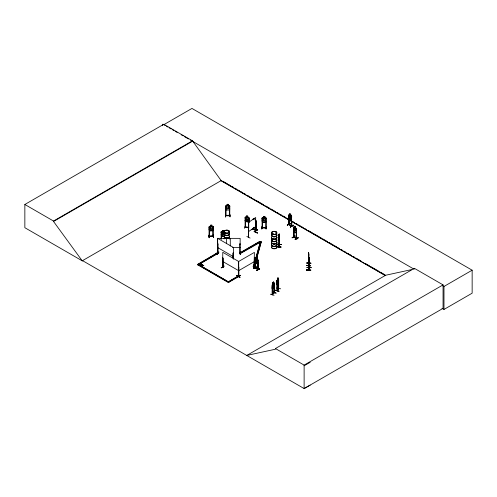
<?xml version="1.0" encoding="UTF-8"?>
<svg xmlns="http://www.w3.org/2000/svg" width="497" height="497" viewBox="0 0 497 497"><rect width="100%" height="100%" fill="white"/><g stroke="black" fill="none" stroke-linecap="round" stroke-linejoin="round"><path stroke-width="0.75" d="M308.792 261.627L308.811 260.888M308.42 265.603L309.01 260.857M308.544 253.476L308.432 255.334M308.786 257.813L308.842 257.086M310.836 270.033L306.624 269.97M310.575 265.864C304.04 264.882 305.798 265.945 310.575 265.833M279.041 246.68L278.823 246.301M279.594 244.487L279.451 244.139M308.6 257.21L308.649 252.619L308.544 253.346M308.898 260.372L308.786 262.546L308.674 261.913M278.867 240.834L279.457 237.665M308.457 259.633L308.637 258.39C307.947 265.311 308.867 246.208 308.736 255.781M280.917 247.214C276.549 245.524 274.189 247.376 280.948 247.046M280.954 246.891L276.779 246.512M278.792 240.672L279.208 234.895M308.73 259.024L308.625 270.045M277.046 283.886L277.158 284.781L278.32 283.029L277.382 279.836M278.78 240.032L278.817 236.317L279.444 234.671M275.114 290.31C287.067 293.193 267.094 288.03 278.985 291.335M246.847 236.485L250.103 238.069M278.96 235.802L278.96 234.671L278.792 246.885L279.426 244.505M306.736 263.099L310.967 263.174L306.742 262.907M308.544 253.886L308.649 252.619M308.488 257.048L308.451 256.191L308.562 265.634L308.935 263.217M308.91 254.035L308.848 270.082L309.196 267.728M306.606 270.132L306.63 269.809M306.984 267.572L311.209 267.641L306.997 267.423M308.842 258.278L308.972 257.676L308.612 260.211L308.842 258.657M309.122 258.726L308.948 267.92M308.488 254.936L308.612 265.398M308.767 263.199L308.562 265.305M308.879 269.554L308.631 269.747L309.171 267.728M308.662 270.07L308.972 267.69M262.093 220.979L262.522 222.128L265.765 222.258L266.237 221.159M262.466 218.537L262.074 218.605L262.466 218.537L262.497 227.819L262.043 227.377M262.522 222.128L265.765 222.258M263.478 217.587L263.478 216.45L263.522 217.649L262.832 217.99L262.832 220.103L263.522 221.041L264.808 221.109L265.497 220.239L265.497 218.127L264.808 217.711L264.814 216.555M262.205 226.346L261.826 228.918M261.857 228.968L262.217 226.346L261.832 228.782M262.466 227.377L266.249 227.589M264.851 216.549L263.472 216.481M264.851 217.68L264.858 216.518M266.237 228.005L262.068 227.819L262.099 217.922C262.95 217.121 265.305 217.201 266.237 218.146L266.143 228.024L266.206 227.583M265.827 218.705L266.206 218.723L265.827 218.705L265.852 228.011L265.839 227.558M266.237 218.146L265.752 217.698M266.063 229.179L266.423 226.557M270.343 294.187L274.071 295.336M225.327 232.689L225.787 232.602M225.787 232.726L225.066 232.739M228.111 230.962L228.452 231.08M272.921 233.733L272.387 233.857L273.083 233.689M275.767 232.217L275.965 232.118M278.357 283.017L277.158 284.781L277.003 280.861L277.394 279.836M277.028 280.88L277.202 280.221L276.953 280.867M279.587 235.317L279.525 244.754L279.407 234.627L279.556 244.704M277.469 244.145L281.644 244.524L277.438 244.102M278.786 246.847L279.01 246.388M279.525 244.518L278.823 246.636M278.997 246.847L279.587 244.512M255.352 263.174L254.141 267.548L253.327 267.473L260.409 241.666L259.832 241.331L239.921 252.824L240.505 253.445L261.223 241.741L260.409 241.666L240.505 253.159L239.921 252.824M253.327 267.473L254.141 264.553M254.744 262.366L260.409 241.666M255.756 261.428L254.141 267.256L253.327 267.181M256.57 258.508L261.223 241.741M256.769 258.067L261.223 242.027M277.171 280.233L278.363 278.482L278.009 279.053L277.978 277.848L277.251 280.488L277.345 290.602L277.04 290.378M277.196 290.18L277.009 290.745L278.513 288.44M278.388 288.689L278.475 278.637L278.395 288.72L278.699 288.217L278.37 288.689M278.668 279.351L278.68 288.521M279.003 234.739L279.227 233.888L279.289 235.062M279.003 235.118L279.14 234.646M278.966 238.305L279.177 235.454L278.972 246.847M236.808 275.655C237.112 274.574 243.859 280.327 236.957 275.4M255.744 261.832L255.607 268.013L255.371 257.986L255.632 262.341L257.614 263.832L257.912 262.882M274.114 285.812L273.909 287.154C270.318 293.603 273.35 279.712 272.462 284.514L272.325 294.789L274.288 292.677L274.251 283.495L273.909 292.845L274.288 292.696L272.294 294.572M255.651 224.768L255.986 223.793L255.688 224.75M288.763 217.698L289.061 218.997L291.366 220.326L291.733 219.376M308.749 263.23L308.699 264.106L308.618 263.217M309.14 267.914L309.153 258.508M200.216 265.125L200.521 264.373L201.794 264.211L200.521 264.566L200.216 265.317L200.223 264.398M202.155 266.243L202.459 265.491L203.733 265.33L202.459 265.684L202.155 266.435L202.161 265.516L201.912 266.1M257.073 267.007L253.731 268.349M199.974 264.982L200.807 263.64M200.564 263.503L200.266 264.429L198.974 264.597L200.266 264.236M202.503 264.621L202.204 265.547L202.745 264.758M212.797 230.72L213.263 226.508L212.778 226.129L209.56 226.284L209.119 226.713L209.119 229.744L209.554 230.875L212.797 230.72L213.269 229.571M225.663 208.926L226.092 210.051L229.347 210.045L229.819 208.92M249.121 220.96L248.649 222.041L245.499 221.575L245.096 220.364M245.133 217.375L246.437 217.127M246.437 215.996L247.779 216.195L246.437 215.996L246.475 221.718M245.499 221.575L245.139 220.364M249.065 217.959L247.779 217.326L247.779 216.195M245.518 218.003L245.108 218.028L245.518 218.003L245.518 227.284L245.145 226.905M248.742 218.574L249.146 218.55L248.742 218.574L248.748 227.781L245.102 227.247L245.096 217.332L245.524 216.99M244.493 228.322L245.58 225.961M245.102 226.8L245.145 227.241M245.195 226.8L245.518 226.949M248.699 227.763L245.12 227.123M251.594 229.577L254.576 227.856L251.569 229.713M292.13 237.808L295.112 236.087M221.19 267.92L224.184 266.038L221.215 267.777M208.641 235.329L209.225 237.765L208.839 235.292M208.858 235.149L209.162 237.746M217.425 253.159L217.512 243.878L217.711 253.302C216.568 252.364 218.984 253.029 217.63 253.221L217.512 238.287L233.435 247.481L233.435 258.974M222.749 266.734L223.085 267.262L222.749 267.069M238.74 275.965L238.473 276.009M272.176 294.417L272.518 294.609L272.157 294.386L272.157 294.777L274.276 292.329L273.922 292.863M272.176 294.727L272.114 284.88M225.389 216.903L225.588 214.487M225.563 216.897L225.576 214.294L225.545 216.903M217.568 254.222L217.512 251.936M217.524 253.159L217.568 254.352M253.035 228.937L253.42 228.688M255.688 230.136L256.129 230.254L253.364 228.893M253.079 228.987L256.123 230.602L256.023 220.78L254.973 219.848M288.751 224.532L288.763 214.667L289.807 214.866L289.807 213.735M288.943 224.458L291.845 226.147L291.534 216.798L291.397 226.029L291.534 216.798M294 231.006L293.926 237.218C292.851 236.796 294.547 236.348 293.895 237.199M293.59 237.038L296.684 238.69L296.386 229.322L296.28 238.61L296.554 228.862L295.572 227.918L296.026 228.595L296.026 230.707L295.541 231.329L294.622 230.801L294.137 229.614L294.137 227.502L294.622 227.409L294.659 226.259L295.541 226.806M296.299 238.268C298.709 239.113 289.714 234.801 296.249 238.318M296.28 238.585L296.386 231.621M308.823 270.07L308.823 257.471M255.719 221.295L256.092 221.389L255.719 221.295L255.682 232.428L255.557 223.165M278.022 277.86L277.581 279.047L277.879 278.6M277.214 280.246L277.525 279.736M277.183 281.339L277.164 290.795L278.699 288.552M280.668 288.819L276.655 288.018M225.147 232.633L225.52 232.54M272.865 233.658L272.437 233.975M209.038 236.51L213.219 236.392L213.269 226.533M255.769 267.647L255.564 267.678M257.688 269.25L257.937 269.753L257.912 259.863M255.744 267.616L255.402 267.871L258.061 269.691L257.794 260.316L257.688 269.585M248.562 227.974L248.562 237.324L248.674 228.03M221.538 232.261L221.128 232.236L221.538 232.261L221.538 239.156M222.364 230.403L222.407 231.583L221.792 231.776L221.792 233.888L222.407 234.982L223.551 235.323L224.166 234.603L223.613 230.751L222.364 230.403L222.389 231.509M223.594 231.906L223.613 230.751M221.513 235.845L221.159 234.578L221.513 235.851L224.42 236.684M272.785 283.787L272.766 282.644L273.456 281.948L273.723 285.266L272.785 287.179L272.462 286.626M272.828 283.799L272.803 282.656L273.437 282.01M272.896 282.725L273.288 282.302L272.896 283.104M273.456 283.079L274.089 282.818M272.35 284.259L273.903 282.6M272.356 285.365L272.344 294.777M273.853 287.123L272.337 288.8L272.132 287.887M218.053 252.886L217.369 252.793L197.396 264.621L228.384 282.513L238.92 276.431L238.864 275.934M218.04 253.234L217.643 253.128M240.194 252.886L239.74 252.898M225.595 215.331L229.819 215.319L225.607 215.425M225.595 215.667L229.819 215.655L229.434 215.642M209.566 226.309L209.119 226.713M238.473 276.344L238.454 261.59L254.383 252.395L254.079 267.33L254.526 267.231L254.191 267.411L254.383 266.846M254.47 267.262L254.383 257.98L254.141 267.548M262.043 227.713L262.099 227.371M209.144 236.268C213.735 235.553 215.499 236.591 209.051 236.597L209.088 227.315L209.467 227.297L209.479 236.572M209.51 236.156L213.201 235.951M228.26 230.788L228.521 230.987M255.371 257.986L255.675 257.769L257.9 259.888L257.9 269.753M253.085 219.084L253.395 218.86L253.085 219.14M293.969 226.992L293.646 227.222L293.957 226.949C295.355 228.44 293.839 224.737 295.603 226.769L295.603 227.899M257.44 233L254.197 231.434M248.531 236.833L248.587 237.305M248.543 237.162L248.444 222.47L255.682 217.493L255.657 232.422M239.784 252.793C239.666 254.122 240.71 252.227 239.728 252.985M239.771 243.946L240.15 244.027L239.771 243.946L239.815 253.246L240.15 253.221L240.15 238.355L217.63 238.355L217.785 253.215M226.005 215.76L226.017 206.466L225.638 206.472L226.017 206.466M229.39 215.655L229.434 215.294M229.763 215.748L225.681 215.76M274.089 292.876L274.114 282.781M248.444 231.664L255.682 226.688M248.755 227.334L245.518 227.048L248.705 227.446M210.554 226.303L209.864 226.713L209.864 228.825L210.554 229.695L211.84 229.633L212.53 228.695L212.53 226.582L211.84 226.241L211.884 225.042L210.504 225.11L210.504 226.241M217.785 244.033L217.406 243.934M215.947 253.762L218.91 252.022L218.053 252.979M216.425 253.669L217.531 253.072M222.842 267.088L222.78 257.893L223.085 267.262M222.904 267.293L223.054 258.049M233.062 258.142L233.168 252.917L233.335 259.036M223.054 267.231L222.65 267.162L222.78 252.308L238.709 261.503L238.635 276.363M238.498 275.792L238.305 276.202L238.436 266.932L238.827 267.082L238.858 276.257M238.722 267.019L238.827 267.082M254.191 267.411L254.489 258.042M253.116 266.218L256.117 267.933L253.128 266.237M197.396 264.329L228.384 282.221L238.92 276.139L238.436 275.792M240.175 275.276C230.987 280.867 246.686 271.965 237.206 277.196L240.2 275.45M262.404 227.508L262.037 227.477M82.577 260.658L82.254 260.85L24.85 227.707L24.85 204.484L163.786 124.269L192.469 140.825L221.153 180.61L385.374 275.425M163.786 124.269L163.786 124.697L191.96 108.433L472.15 270.2L472.15 293.187L443.976 309.451L441.963 308.283M24.85 204.484L53.533 221.041L192.469 140.825M310.203 385.1L304.121 388.567L82.539 260.639L82.21 260.826L53.533 221.469L192.469 141.254M82.21 260.826L221.476 180.423M253.066 228.955L256.017 230.664L256.023 220.78M253.42 229.024L253.439 227.52M256.092 230.546L255.719 230.527M254.576 231.304L257.732 229.856L254.601 231.329M254.576 231.496L257.583 229.595M197.396 264.621L202.099 261.907M203.422 261.136L217.363 253.091L217.941 253.427L218.009 244.027L217.63 243.94L218.009 243.94M197.452 264.298L198.036 264.92L217.941 253.427M288.9 224.458L288.776 215.325L289.148 215.418M289.086 214.487L291.341 215.785L290.751 215.375M291.702 216.357L291.385 215.741L291.733 226.222L288.794 224.545M291.801 216.953L291.428 216.854M289.061 218.997L291.397 220.308M289.179 224.632L288.745 224.166L289.074 224.358M287.303 225.334L290.291 223.414L287.303 225.141M240.585 252.725L259.167 242.002M291.397 225.793L291.789 225.781M291.702 225.868L289.074 224.451L291.652 225.862M290.291 226.862L293.292 225.153L290.329 227.054M290.31 227.017L293.298 225.166M293.429 225.396L290.291 227.054M293.957 226.949L296.224 228.291M293.609 227.191L293.64 237.069M293.733 227.788L293.721 236.957M295.603 226.769L295.541 227.937M296.237 228.266L296.585 228.862M296.653 229.477L296.28 229.378M293.944 231.503C292.963 228.16 294.28 233.832 296.249 232.832L296.585 231.9L296.212 232.851L293.969 231.478M292.155 237.858L295.143 235.938L292.155 237.665M238.454 270.784L254.383 261.59M298.125 237.665C298.368 239.368 291.031 240.902 298.15 237.69M229.713 281.072L238.336 276.096M246.437 355.641L385.703 275.232L411.361 269.654M246.76 355.448L275.444 349.211L275.444 348.546L414.38 268.33L443.063 284.887L443.063 308.351L304.121 388.567L304.121 365.102L443.063 284.887M414.38 268.995L414.057 269.188L190.469 140.098M442.647 285.694L443.976 286.465L472.15 270.2M304.121 365.773L310.203 362.307M238.579 276.431L238.33 266.995M225.663 232.782L225.191 232.671M256.253 258.204L256.253 257.067L257.092 257.707L257.067 258.85L257.626 259.272M256.216 257.086L257.092 257.707M255.508 258.595L255.651 268.038L255.626 258.819M257.601 259.26L257.9 259.888M258.024 260.49L257.676 260.366M255.632 262.341L257.614 263.832M253.75 268.535L257.098 266.864L253.75 268.343M255.651 267.796L257.85 269.393M256.464 270.579L259.683 268.809L256.458 270.554M246.475 217.195L245.804 217.475L245.804 219.587L246.475 220.587L247.723 220.774L248.394 219.972L248.394 217.86L247.723 217.382M225.327 232.41L225.042 232.782M212.84 235.982L212.884 236.423M253.135 228.881L255.868 230.105M255.793 230.409L255.825 221.233M291.553 225.657L291.689 226.228M296.355 238.162L296.492 238.728M256.253 257.067L255.818 260.447L256.241 261.671L257.03 262.261L257.452 261.677L257.03 257.738M200.564 264.218L201.794 264.211M198.974 264.404L201.794 264.404M200.223 264.59L199.204 264.534M202.503 265.336L203.733 265.33M200.912 265.715L203.733 265.522M202.161 265.709L201.136 265.653M200.912 265.522L202.204 265.355M239.753 253.122L240.194 253.135M225.607 215.76L226.06 215.667M258.055 269.672L255.551 267.802M262.13 227.707L266.249 227.924M266.15 227.676L262.509 227.496M253.166 228.9L253.159 228.539L253.327 229.129M253.364 228.794L253.035 228.639M293.926 236.883L293.64 236.734M293.752 236.982L296.659 238.659M212.828 227.135L213.219 227.197L212.828 227.135L212.797 236.417M209.585 230.807L212.759 230.658M213.076 234.944L213.667 237.554L213.294 235.1M240.418 251.96L240.206 254.402L240.418 251.954M227.048 204.329L228.434 204.329L228.39 205.522L229.08 205.895L229.08 208.007L228.39 208.914L227.098 208.92L226.402 208.013L226.402 205.901L227.098 205.522L227.048 204.329L228.39 204.391M227.048 205.485L225.663 205.895L225.681 215.773M228.39 205.497L229.819 205.882L229.732 215.766M226.123 205.528L229.31 205.522M229.39 206.46L229.776 206.547L229.39 206.46L229.347 215.741M229.807 214.48L230.061 216.916L229.869 214.455M232.565 247.549L240.15 247.549M209.417 236.466L209.051 236.162L209.144 236.603M308.96 257.825L308.979 267.914M306.742 263.037L310.954 263.248M308.618 265.081L308.401 265.578M306.984 267.504L311.197 267.715M306.624 270.008L310.836 270.2L306.612 270.101M226.048 215.319L225.973 215.773M277.444 244.226L281.619 244.611M276.773 246.711L280.954 247.077M218.873 252.165L215.791 253.843M278.817 236.317L278.736 236.994M245.512 217.015L248.637 217.481M246.475 217.574L247.723 217.761M246.475 219.686L247.723 219.873M278.519 281.681L278.326 283.023M276.984 283.911L277.202 284.787M278.668 288.546L277.028 290.764M225.458 232.41L225.8 232.664M213.468 237.529L213.138 235.106M222.407 230.453L223.551 230.801M224.408 232.118L221.525 231.285L221.134 231.571L221.128 239.132M221.134 232.111L224.166 233.018M221.569 235.789L224.395 236.64M272.344 291.876L276.071 293.025M272.362 292.019L276.09 293.168M240.219 251.929L240.237 254.352M293.889 237.218L293.895 228.005M254.141 231.472L257.446 233.018M238.479 275.804L238.858 276.015M236.957 275.531L239.983 277.276L236.932 275.562M163.786 124.697L165.122 125.468M166.458 126.238L167.793 127.008M169.123 127.779L171.123 128.934M172.459 129.705L173.795 130.475M175.13 131.245L177.131 132.401M181.132 134.712L183.132 135.867M184.468 136.638L188.469 138.943M222.818 181.194L227.508 183.902M228.85 184.679L230.863 185.841M232.198 186.611L233.54 187.388M234.882 188.158L236.895 189.32M238.237 190.096L239.573 190.873M240.915 191.643L242.927 192.805M244.269 193.582L245.605 194.352M247.618 195.514L248.96 196.29M250.302 197.06L251.637 197.837M253.65 198.999L254.992 199.769M256.334 200.546L263.708 204.801M265.715 205.963L269.741 208.286M271.076 209.057L275.773 211.765M277.109 212.542L279.121 213.704M280.463 214.474L281.805 215.251M283.147 216.027L285.154 217.183M286.496 217.959L287.838 218.736M289.844 219.891L291.186 220.668M292.528 221.445L294.541 222.606M295.883 223.377L297.218 224.153M298.56 224.924L300.573 226.085M301.915 226.862L303.251 227.632M305.264 228.794L306.606 229.571M307.947 230.341L312.638 233.05M313.98 233.826L321.354 238.082M322.69 238.858L327.386 241.567M328.722 242.337L333.419 245.052M334.754 245.822L336.767 246.984M338.109 247.761L339.451 248.531M340.793 249.308L342.8 250.469M344.141 251.24L345.483 252.016M347.49 253.178L348.832 253.948M350.174 254.725L351.516 255.495M353.529 256.657L354.864 257.434M356.206 258.204L360.897 260.919M365.593 263.627L369.613 265.945M370.955 266.721L379 271.362M380.335 272.139L385.032 274.847M220.711 180.548L385.473 275.673M290.124 223.513L287.285 225.141M254.812 218.81L254.228 218.475L254.228 218.854M253.364 218.879L254.029 219.264M260.409 241.952L259.832 241.331M217.512 247.481L233.435 256.676M217.363 252.805L217.941 253.141L198.036 264.92M222.78 261.503L238.709 270.697M199.297 265.044L226.986 281.035M275.444 348.546L304.121 365.102M238.33 275.891L228.384 281.842M255.638 257.788L256.278 258.26M248.649 217.45L249.121 217.922L249.109 222.463M295.15 239.392L298.15 237.821M256.328 270.281L259.689 268.952M255.644 220.196L255.986 220.798M277.251 282.6L277.5 283.135L278.214 281.159L277.966 277.91M209.169 229.738L209.585 230.838M288.825 217.692L289.117 218.953M278.854 238.697L278.966 239.206L279.227 233.888M276.953 283.905L277.127 284.775M257.384 233.018L254.129 231.509M209.467 227.297L209.088 227.315M217.574 252.992L217.599 254.402M443.976 286.465L443.976 309.451M308.6 252.619L308.6 256.303M290.72 215.394L290.751 214.244L289.739 213.698L289.285 217.09L289.776 218.276L290.689 218.804L291.18 218.183L290.689 214.282M289.148 218.481L289.074 224.694L289.043 215.481M277.046 280.873L277.046 290.745M273.393 281.998L273.393 283.128M262.143 217.934L262.136 220.972M255.464 220.513L255.464 222.619M253.333 227.583L253.364 229.129M249.078 217.928L249.065 220.972M248.78 218.494L248.78 222.327M247.736 216.226L247.723 221.904M233.168 252.917L233.168 258.086M230.291 238.355L230.291 246.021M228.962 282.178L197.974 264.286M226.421 238.355L226.421 243.723M225.706 205.882L225.713 208.92M162.662 124.182L162.662 125.704M53.533 221.041L53.533 221.469M276.456 239.15A2.615 1.51 0 0 1 274.53 241.405A2.615 1.51 0 0 1 271.66 239.511M276.469 234.627A2.628 1.516 0 0 1 274.53 236.889A2.628 1.516 0 0 1 271.648 234.994M276.469 234.199A2.628 1.516 0 0 1 274.53 236.466A2.628 1.516 0 0 1 271.648 234.565M276.469 237.162A2.628 1.516 0 0 1 274.53 239.43A2.628 1.516 0 0 1 271.648 237.529M276.5 237.007A2.671 1.541 0 0 1 274.537 239.305A2.671 1.541 0 0 1 271.611 237.38M276.5 236.876A2.671 1.541 0 0 1 274.537 239.175A2.671 1.541 0 0 1 271.611 237.243M276.469 236.74A2.628 1.516 0 0 1 274.53 239.001A2.628 1.516 0 0 1 271.648 237.106M276.5 234.466A2.671 1.541 0 0 1 274.537 236.765A2.671 1.541 0 0 1 271.611 234.839M276.5 234.335A2.671 1.541 0 0 1 274.537 236.634A2.671 1.541 0 0 1 271.611 234.708M276.469 239.293A2.628 1.516 0 0 1 274.53 241.561A2.628 1.516 0 0 1 271.648 239.66M276.462 239.529A2.622 1.516 0 0 1 274.53 241.784A2.622 1.516 0 0 1 271.654 239.896M276.456 246.382A2.615 1.51 0 0 1 274.53 248.637A2.615 1.51 0 0 1 271.66 246.742M276.475 239.392A2.64 1.522 0 0 1 274.537 241.666A2.64 1.522 0 0 1 271.642 239.759M276.469 241.859A2.628 1.516 0 0 1 274.53 244.12A2.628 1.516 0 0 1 271.648 242.225M276.469 241.43A2.628 1.516 0 0 1 274.53 243.698A2.628 1.516 0 0 1 271.648 241.797M276.469 244.394A2.628 1.516 0 0 1 274.53 246.661A2.628 1.516 0 0 1 271.648 244.76M276.5 244.238A2.671 1.541 0 0 1 274.537 246.537A2.671 1.541 0 0 1 271.611 244.611M276.5 244.108A2.671 1.541 0 0 1 274.537 246.406A2.671 1.541 0 0 1 271.611 244.474M276.469 243.971A2.634 1.522 0 0 1 274.53 246.239A2.634 1.522 0 0 1 271.648 244.338M276.5 241.697A2.671 1.541 0 0 1 274.537 243.996A2.671 1.541 0 0 1 271.611 242.07M276.5 241.567A2.671 1.541 0 0 1 274.537 243.865A2.671 1.541 0 0 1 271.611 241.94M276.469 246.524A2.628 1.516 0 0 1 274.53 248.792A2.628 1.516 0 0 1 271.648 246.891M229.372 236.187A2.671 1.541 0 0 1 226.439 238.113A2.671 1.541 0 0 1 224.476 235.814M229.328 236.342A2.628 1.516 0 0 1 226.446 238.237A2.628 1.516 0 0 1 224.514 235.976M224.172 238.715A2.615 1.51 0 0 1 224.52 237.957M229.316 238.324A2.615 1.51 0 0 1 229.409 238.715M229.372 233.646A2.671 1.541 0 0 1 226.439 235.578A2.671 1.541 0 0 1 224.476 233.279M229.328 235.913A2.628 1.516 0 0 1 226.446 237.808A2.628 1.516 0 0 1 224.514 235.547M229.328 233.801A2.628 1.516 0 0 1 226.446 235.702A2.628 1.516 0 0 1 224.514 233.435M229.372 236.056A2.671 1.541 0 0 1 226.439 237.982A2.671 1.541 0 0 1 224.476 235.684M229.372 233.515A2.671 1.541 0 0 1 226.439 235.448A2.671 1.541 0 0 1 224.476 233.149M229.328 233.379A2.628 1.516 0 0 1 226.446 235.274A2.628 1.516 0 0 1 224.514 233.012M224.259 238.697A2.615 1.51 0 0 1 224.52 238.336M277.966 279.42L277.5 280.115L277.5 282.228L277.966 281.532L277.966 279.42M273.393 283.507L272.785 284.166L272.785 286.278L273.393 285.62L273.393 283.507M211.61 225.309L210.784 225.346L210.784 225.725L211.61 225.681L211.61 225.309M211.84 226.613L210.554 226.682L210.554 228.788L211.84 228.726L211.84 226.613M228.16 204.578L227.328 204.584L227.328 204.957L228.16 204.957L228.16 204.578M228.39 205.901L227.098 205.901L227.098 208.013L228.39 208.013L228.39 205.901M264.578 216.76L263.752 216.717L263.752 217.096L264.578 217.139L264.578 216.76M264.808 218.09L263.522 218.028L263.522 220.14L264.808 220.202L264.808 218.09M247.5 216.406L246.698 216.288L246.698 216.661L247.5 216.785L247.5 216.406M223.346 230.925L222.613 230.707L223.346 231.304L223.346 230.925M223.551 232.31L222.407 231.962L222.407 234.075L223.551 234.416L223.551 232.31M223.551 233.36L221.134 232.639L223.551 233.366M290.521 214.375L289.937 214.033L290.521 214.754L290.521 214.375M290.689 215.785L289.776 215.263L289.776 217.369L290.689 217.897L290.689 215.785M295.373 226.899L294.789 226.557L295.373 227.278L295.373 226.899M295.541 228.316L294.622 227.788L294.622 229.894L295.541 230.422L295.541 228.316M256.887 257.819L256.384 257.44L256.887 258.198L256.887 257.819M257.03 259.248L256.241 258.651L256.241 260.763L257.03 261.36L257.03 259.248M272.872 234.149A2.634 1.522 0 0 0 276.823 232.832A2.634 1.522 0 0 0 272.872 231.515A2.634 1.522 0 0 0 272.872 234.149M272.878 234.367A2.622 1.516 0 0 0 276.81 233.056A2.622 1.516 0 0 0 272.878 231.745A2.622 1.516 0 0 0 272.878 234.367M272.872 234.242A2.64 1.522 0 0 0 276.829 232.925A2.64 1.522 0 0 0 272.872 231.602A2.64 1.522 0 0 0 272.872 234.242M225.47 232.956A2.634 1.522 0 0 0 229.421 231.639A2.634 1.522 0 0 0 225.47 230.322A2.634 1.522 0 0 0 225.47 232.956M225.476 233.168A2.622 1.516 0 0 0 229.415 231.857A2.622 1.516 0 0 0 225.476 230.546A2.622 1.516 0 0 0 225.476 233.168M224.514 238.113A2.628 1.516 0 0 0 224.159 238.871A2.634 1.522 0 0 1 224.507 238.125M229.415 238.871A2.628 1.516 0 0 0 229.328 238.479A2.634 1.522 0 0 1 229.421 238.883M225.47 233.05A2.64 1.522 0 0 0 229.428 231.726A2.64 1.522 0 0 0 225.47 230.409A2.64 1.522 0 0 0 225.47 233.05"/></g></svg>
